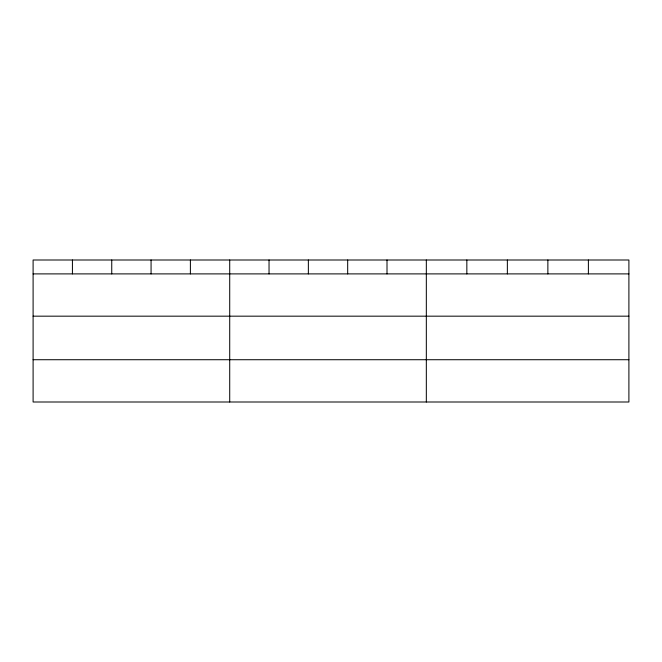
<?xml version="1.0" encoding="UTF-8"?>
<svg xmlns="http://www.w3.org/2000/svg" width="662" height="662" viewBox="0 0 662 662"><rect width="100%" height="100%" fill="white"/><g stroke="black" fill="none" stroke-linecap="round" stroke-linejoin="round"><path stroke-width="0.99" d="M628.9 273.894L628.9 402L33.1 402L33.1 260L628.9 260L628.9 273.894L33.1 273.894M33.1 316.171L628.9 316.171M33.1 359.723L628.9 359.723M588.386 260L588.386 273.894M547.871 260L547.871 273.894M507.357 260L507.357 273.894M466.842 260L466.842 273.894M426.328 260L426.328 402M387.005 260L387.005 273.894M347.682 260L347.682 273.894M308.36 260L308.36 273.894M269.037 260L269.037 273.894M229.714 260L229.714 402M190.391 260L190.391 273.894M151.068 260L151.068 273.894M111.746 260L111.746 273.894M72.423 260L72.423 273.894"/></g></svg>
